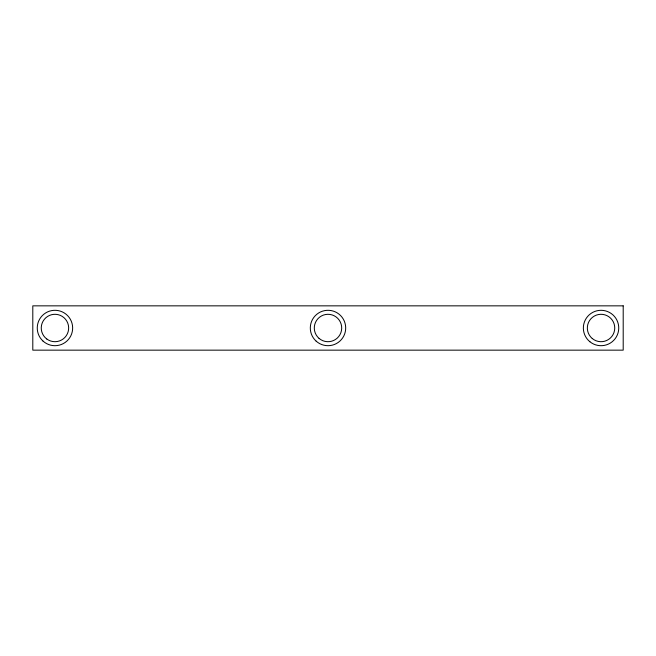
<?xml version="1.0" encoding="UTF-8"?>
<svg xmlns="http://www.w3.org/2000/svg" width="656" height="656" viewBox="0 0 656 656"><rect width="100%" height="100%" fill="white"/><g stroke="black" fill="none" stroke-linecap="round" stroke-linejoin="round"><path stroke-width="0.98" d="M623.2 305.844L32.8 305.844L32.8 350.156L623.2 350.156L623.2 305.844M43.025 341.079A17.704 17.704 0 0 0 72.242 331.788A17.704 17.704 0 0 0 49.585 311.133A17.704 17.704 0 0 0 43.025 341.079M316.159 341.153A17.704 17.704 0 0 0 345.31 331.682A17.704 17.704 0 0 0 322.531 311.165A17.704 17.704 0 0 0 316.159 341.153M589.883 341.735A17.704 17.704 0 0 0 618.526 330.796A17.704 17.704 0 0 0 594.73 311.469A17.704 17.704 0 0 0 589.883 341.735M592.245 338.504A13.702 13.702 0 0 0 614.541 330.37A13.702 13.702 0 0 0 596.353 315.126A13.702 13.702 0 0 0 592.245 338.504M319.062 338.389A13.702 13.702 0 0 0 341.464 330.542A13.702 13.702 0 0 0 323.474 315.069A13.702 13.702 0 0 0 319.062 338.389M46.789 339.004A13.702 13.702 0 0 0 68.568 329.566A13.702 13.702 0 0 0 49.503 315.429A13.702 13.702 0 0 0 46.789 339.004"/></g></svg>
